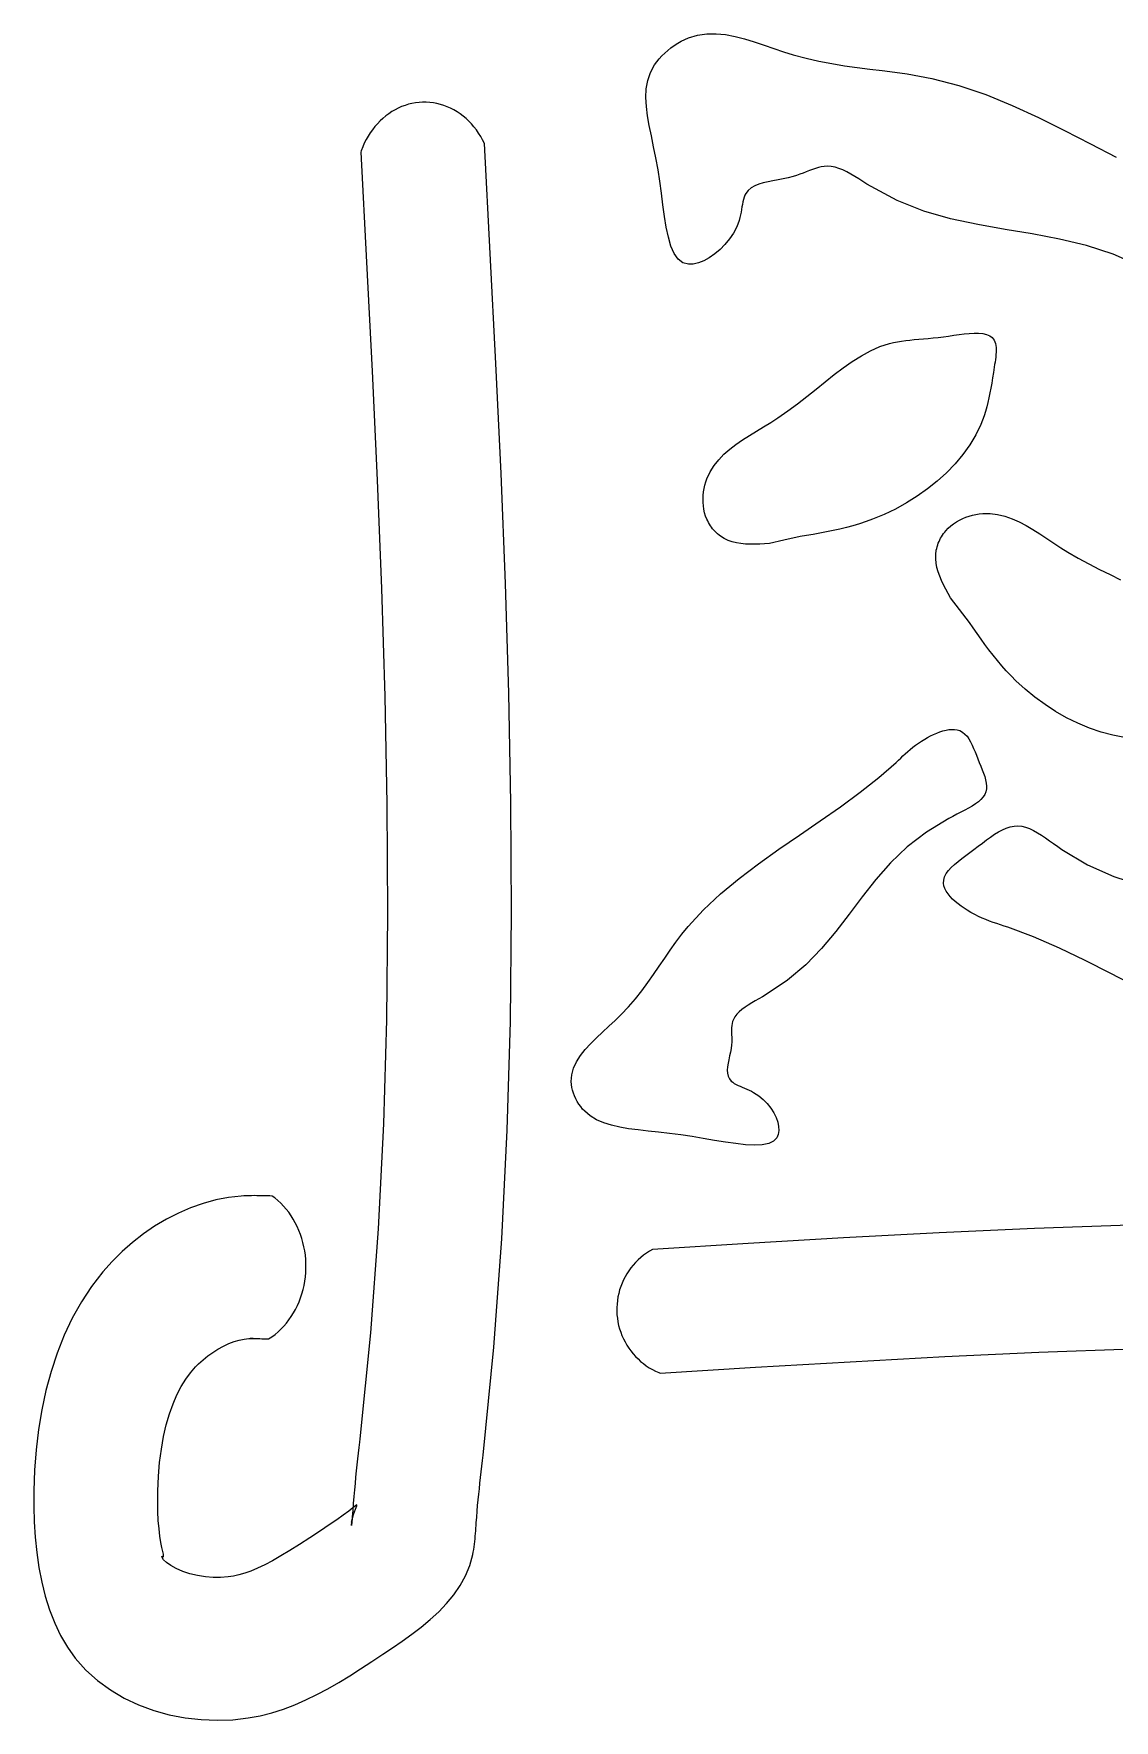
# Model space of a CAD drawing. Extents: x -2.65 to 2.61, y -1.31 to 1.34.
# Drawn here: x -2.645 to -2.21, y -0.468 to 0.213 of the extents above; entities that cross this region are included whole.
import ezdxf

# ---------------------------------------------------------------- set-up
doc = ezdxf.new("R2010")
doc.units = 0
doc.layers.add('2', color=7, linetype='CONTINUOUS')

msp = doc.modelspace()

# ---------------------------------------------------------------- linework, layer by layer
at = {"layer": '2', "color": 7, "linetype": 'CONTINUOUS', "flags": 128}
for points in [[(-2.199671, 0.119138), (-2.210255, 0.123825), (-2.22101, 0.127306), (-2.231893, 0.12991), (-2.242859, 0.131963), (-2.253863, 0.133795), (-2.264861, 0.135731), (-2.275807, 0.1381), (-2.286657, 0.14123), (-2.297367, 0.145449), (-2.307892, 0.151083), (-2.309521, 0.152111), (-2.311145, 0.153157), (-2.312765, 0.154196), (-2.31438, 0.155203), (-2.315992, 0.156153), (-2.3176, 0.157021), (-2.319206, 0.157782), (-2.320809, 0.158412), (-2.322411, 0.158885), (-2.324012, 0.159177), (-2.325612, 0.159262), (-2.326779, 0.159184), (-2.32795, 0.158999), (-2.329128, 0.158723), (-2.330316, 0.158372), (-2.331519, 0.157962), (-2.33274, 0.15751), (-2.333983, 0.157032), (-2.335251, 0.156542), (-2.336548, 0.156059), (-2.337877, 0.155597), (-2.339243, 0.155172), (-2.34125, 0.154652), (-2.343303, 0.154208), (-2.34537, 0.153809), (-2.347416, 0.153422), (-2.349408, 0.153016), (-2.351312, 0.152557), (-2.353094, 0.152014), (-2.35472, 0.151355), (-2.356156, 0.150547), (-2.35737, 0.149559), (-2.358326, 0.148357), (-2.358737, 0.147589), (-2.359072, 0.146753), (-2.359346, 0.145857), (-2.359574, 0.144909), (-2.359769, 0.143916), (-2.359945, 0.142887), (-2.360118, 0.141828), (-2.360301, 0.140747), (-2.360508, 0.139652), (-2.360754, 0.138552), (-2.361052, 0.137452), (-2.362031, 0.134847), (-2.363345, 0.132332), (-2.364942, 0.129943), (-2.366768, 0.127716), (-2.368769, 0.125688), (-2.370894, 0.123895), (-2.373088, 0.122374), (-2.375299, 0.121161), (-2.377473, 0.120292), (-2.379557, 0.119804), (-2.381498, 0.119732), (-2.381498, 0.119732), (-2.383798, 0.120321), (-2.385706, 0.121818), (-2.387274, 0.124114), (-2.388554, 0.127096), (-2.389597, 0.130655), (-2.390455, 0.134679), (-2.391179, 0.139058), (-2.39182, 0.14368), (-2.392431, 0.148435), (-2.393062, 0.153211), (-2.393766, 0.157899), (-2.394621, 0.162646), (-2.395543, 0.167182), (-2.39646, 0.171515), (-2.397302, 0.175657), (-2.397998, 0.179618), (-2.398477, 0.183408), (-2.398667, 0.187037), (-2.398499, 0.190516), (-2.3979, 0.193855), (-2.396801, 0.197064), (-2.395129, 0.200154), (-2.394258, 0.201396), (-2.393286, 0.202611), (-2.392222, 0.203793), (-2.391076, 0.204931), (-2.389857, 0.20602), (-2.388573, 0.207051), (-2.387233, 0.208016), (-2.385847, 0.208907), (-2.384423, 0.209716), (-2.38297, 0.210436), (-2.381498, 0.211059), (-2.377842, 0.212155), (-2.374129, 0.21269), (-2.370365, 0.212737), (-2.366558, 0.212369), (-2.362714, 0.211657), (-2.35884, 0.210675), (-2.354941, 0.209495), (-2.351026, 0.208189), (-2.3471, 0.20683), (-2.34317, 0.205491), (-2.339243, 0.204243), (-2.334054, 0.202821), (-2.328882, 0.201642), (-2.32373, 0.200664), (-2.318597, 0.19984), (-2.313487, 0.199128), (-2.308399, 0.198483), (-2.303336, 0.197859), (-2.298299, 0.197214), (-2.293289, 0.196502), (-2.288308, 0.19568), (-2.283357, 0.194702), (-2.27243, 0.191847), (-2.26164, 0.188163), (-2.250967, 0.18381), (-2.240392, 0.178949), (-2.229896, 0.173742), (-2.219459, 0.168351), (-2.209063, 0.162936)], [(-2.205732, -0.071118), (-2.21044, -0.070229), (-2.215151, -0.068963), (-2.219837, -0.067344), (-2.224467, -0.065398), (-2.229013, -0.06315), (-2.233446, -0.060624), (-2.237737, -0.057848), (-2.241856, -0.054845), (-2.245775, -0.05164), (-2.249464, -0.04826), (-2.25144, -0.04628), (-2.253341, -0.044255), (-2.255172, -0.04219), (-2.256942, -0.040089), (-2.258656, -0.037955), (-2.260322, -0.035794), (-2.261946, -0.033608), (-2.263536, -0.031402), (-2.265099, -0.029181), (-2.266641, -0.026947), (-2.268169, -0.024705), (-2.272254, -0.019463), (-2.272254, -0.019463), (-2.275824, -0.014728), (-2.276813, -0.012989), (-2.277763, -0.011249), (-2.278658, -0.009509), (-2.279478, -0.007769), (-2.280205, -0.006027), (-2.28082, -0.004284), (-2.281305, -0.00254), (-2.28164, -0.000795), (-2.281807, 0.000952), (-2.281788, 0.002701), (-2.281564, 0.004451), (-2.281414, 0.005147), (-2.28123, 0.005841), (-2.281012, 0.006531), (-2.280762, 0.007216), (-2.28048, 0.007894), (-2.280167, 0.008562), (-2.279824, 0.009219), (-2.279452, 0.009864), (-2.279052, 0.010493), (-2.278624, 0.011106), (-2.278171, 0.0117), (-2.277691, 0.012273), (-2.276728, 0.013287), (-2.275687, 0.014222), (-2.274576, 0.015077), (-2.273404, 0.015853), (-2.27218, 0.016549), (-2.270913, 0.017166), (-2.26961, 0.017702), (-2.268281, 0.018159), (-2.266933, 0.018536), (-2.265576, 0.018833), (-2.264218, 0.019049), (-2.262867, 0.019186), (-2.25981, 0.019201), (-2.256826, 0.018833), (-2.253905, 0.018124), (-2.251035, 0.017119), (-2.248204, 0.015861), (-2.245401, 0.014393), (-2.242615, 0.012758), (-2.239834, 0.011001), (-2.237047, 0.009164), (-2.234242, 0.007292), (-2.231408, 0.005426), (-2.228533, 0.003612), (-2.224329, 0.001158), (-2.220058, -0.001142), (-2.215758, -0.003328), (-2.211471, -0.00544), (-2.207235, -0.007518)], [(-2.200807, -0.171738), (-2.211203, -0.166323), (-2.221579, -0.161046), (-2.231952, -0.156068), (-2.242343, -0.151551), (-2.252771, -0.147655), (-2.254238, -0.147166), (-2.255706, -0.146682), (-2.257177, -0.146192), (-2.258651, -0.145687), (-2.260129, -0.145156), (-2.261613, -0.144588), (-2.263101, -0.143974), (-2.264597, -0.143302), (-2.266099, -0.142563), (-2.267609, -0.141745), (-2.269128, -0.14084), (-2.270373, -0.140029), (-2.271605, -0.139159), (-2.272801, -0.138238), (-2.273942, -0.137274), (-2.275008, -0.136274), (-2.275978, -0.135245), (-2.276831, -0.134195), (-2.277547, -0.133132), (-2.278106, -0.132062), (-2.278487, -0.130994), (-2.27867, -0.129935), (-2.278597, -0.128616), (-2.278209, -0.127321), (-2.277542, -0.126047), (-2.276631, -0.124791), (-2.275511, -0.123551), (-2.274219, -0.122325), (-2.272788, -0.12111), (-2.271256, -0.119902), (-2.269657, -0.118701), (-2.268027, -0.117502), (-2.266402, -0.116304), (-2.264657, -0.114992), (-2.262954, -0.113699), (-2.261289, -0.11245), (-2.259656, -0.111267), (-2.258051, -0.110173), (-2.256466, -0.109191), (-2.254898, -0.108344), (-2.253341, -0.107655), (-2.251789, -0.107146), (-2.250238, -0.106841), (-2.248682, -0.106763), (-2.247116, -0.106925), (-2.24554, -0.10731), (-2.243955, -0.10789), (-2.24236, -0.108638), (-2.240757, -0.109526), (-2.239144, -0.110529), (-2.237523, -0.111619), (-2.235894, -0.112768), (-2.234257, -0.11395), (-2.232613, -0.115138), (-2.230962, -0.116304), (-2.220595, -0.122525), (-2.210011, -0.127212), (-2.199256, -0.130694)], [(-2.203597, -0.267768), (-2.241996, -0.269128), (-2.280442, -0.270894), (-2.318923, -0.272964), (-2.357427, -0.275236), (-2.395943, -0.277611), (-2.397194, -0.278329), (-2.398405, -0.279113), (-2.399574, -0.279959), (-2.400697, -0.280864), (-2.401771, -0.281828), (-2.402792, -0.282846), (-2.40376, -0.283916), (-2.40467, -0.285035), (-2.40552, -0.286201), (-2.406308, -0.287409), (-2.407031, -0.288657), (-2.407689, -0.289941), (-2.408278, -0.291258), (-2.408797, -0.292604), (-2.409246, -0.293975), (-2.409622, -0.295368), (-2.409924, -0.296778), (-2.410153, -0.298202), (-2.410306, -0.299637), (-2.410384, -0.301077), (-2.410387, -0.30252), (-2.410314, -0.303961), (-2.410166, -0.305396), (-2.409943, -0.306821), (-2.409646, -0.308232), (-2.409275, -0.309627), (-2.408832, -0.310999), (-2.408318, -0.312347), (-2.407733, -0.313666), (-2.407081, -0.314953), (-2.406362, -0.316203), (-2.405578, -0.317415), (-2.404733, -0.318583), (-2.403827, -0.319706), (-2.402864, -0.32078), (-2.401846, -0.321802), (-2.400775, -0.322769), (-2.399656, -0.323679), (-2.398491, -0.324529), (-2.397282, -0.325317), (-2.396034, -0.326041), (-2.39475, -0.326698), (-2.393433, -0.327287), (-2.392867, -0.327516), (-2.354481, -0.325149), (-2.316237, -0.322891), (-2.278148, -0.320841), (-2.240226, -0.319097), (-2.202485, -0.317756)]]:
    msp.add_lwpolyline(points, dxfattribs=at).dxf.unprotected_set("ltscale", 0)
for points in [[(-2.549304, -0.256094), (-2.550349, -0.256059), (-2.551394, -0.256024), (-2.552439, -0.255993), (-2.553484, -0.255966), (-2.554529, -0.255946), (-2.555575, -0.255932), (-2.55662, -0.255928), (-2.557665, -0.255934), (-2.558711, -0.255953), (-2.559757, -0.255984), (-2.560802, -0.256031), (-2.561848, -0.256094), (-2.566994, -0.256663), (-2.572123, -0.25765), (-2.577212, -0.259038), (-2.58224, -0.260808), (-2.587184, -0.262943), (-2.592022, -0.265425), (-2.596733, -0.268237), (-2.601294, -0.271362), (-2.605683, -0.27478), (-2.609879, -0.278475), (-2.613858, -0.28243), (-2.6176, -0.286626), (-2.622152, -0.292513), (-2.626261, -0.298764), (-2.629939, -0.305348), (-2.633196, -0.312239), (-2.636044, -0.319408), (-2.638494, -0.326827), (-2.640558, -0.334467), (-2.642247, -0.342301), (-2.643572, -0.3503), (-2.644544, -0.358436), (-2.645175, -0.366681), (-2.645475, -0.375006), (-2.645488, -0.381252), (-2.645304, -0.387494), (-2.644907, -0.3937), (-2.644279, -0.399837), (-2.643401, -0.405871), (-2.642255, -0.411771), (-2.640823, -0.417502), (-2.639088, -0.423034), (-2.637031, -0.428331), (-2.634635, -0.433363), (-2.63188, -0.438096), (-2.62875, -0.442496), (-2.624507, -0.447284), (-2.619765, -0.451555), (-2.61459, -0.455312), (-2.609044, -0.458559), (-2.603193, -0.461299), (-2.5971, -0.463537), (-2.590829, -0.465275), (-2.584446, -0.466517), (-2.578013, -0.467267), (-2.571595, -0.467529), (-2.565256, -0.467305), (-2.559061, -0.4666), (-2.554198, -0.465685), (-2.549453, -0.464478), (-2.544809, -0.463001), (-2.540248, -0.461273), (-2.535754, -0.459315), (-2.531309, -0.457148), (-2.526895, -0.454792), (-2.522497, -0.452267), (-2.518096, -0.449594), (-2.513674, -0.446793), (-2.509216, -0.443885), (-2.504703, -0.440889), (-2.500796, -0.438268), (-2.496885, -0.435578), (-2.493021, -0.432801), (-2.489252, -0.429918), (-2.485629, -0.426909), (-2.482199, -0.423755), (-2.479013, -0.420438), (-2.47612, -0.416937), (-2.47357, -0.413234), (-2.471411, -0.409309), (-2.469693, -0.405143), (-2.468465, -0.400717), (-2.468262, -0.39969), (-2.468084, -0.398651), (-2.467927, -0.3976), (-2.467789, -0.39654), (-2.467669, -0.395471), (-2.467562, -0.394395), (-2.467466, -0.393313), (-2.46738, -0.392226), (-2.4673, -0.391136), (-2.467223, -0.390045), (-2.467148, -0.388953), (-2.467071, -0.387861), (-2.466896, -0.385551), (-2.466705, -0.38325), (-2.466499, -0.380956), (-2.46628, -0.378671), (-2.46605, -0.376391), (-2.465811, -0.374117), (-2.465565, -0.371848), (-2.465313, -0.369583), (-2.465057, -0.367321), (-2.464799, -0.365061), (-2.46454, -0.362802), (-2.464284, -0.360544), (-2.459963, -0.317029), (-2.456758, -0.273366), (-2.454568, -0.229568), (-2.45329, -0.185648), (-2.452824, -0.141621), (-2.453068, -0.097498), (-2.45392, -0.053295), (-2.45528, -0.009024), (-2.457046, 0.0353), (-2.459116, 0.079666), (-2.461388, 0.124058), (-2.463763, 0.168464), (-2.464482, 0.169906), (-2.465265, 0.171303), (-2.466111, 0.17265), (-2.467016, 0.173944), (-2.46798, 0.175182), (-2.468998, 0.176361), (-2.470068, 0.177476), (-2.471187, 0.178525), (-2.472353, 0.179505), (-2.473561, 0.180414), (-2.474809, 0.181248), (-2.476093, 0.182006), (-2.47741, 0.182685), (-2.478756, 0.183284), (-2.480127, 0.183801), (-2.48152, 0.184234), (-2.48293, 0.184583), (-2.484355, 0.184846), (-2.485789, 0.185023), (-2.487229, 0.185114), (-2.488672, 0.185117), (-2.490113, 0.185033), (-2.491548, 0.184862), (-2.492973, 0.184605), (-2.494384, 0.184262), (-2.495779, 0.183835), (-2.497151, 0.183324), (-2.498499, 0.182731), (-2.499818, 0.182057), (-2.501105, 0.181305), (-2.502355, 0.180476), (-2.503567, 0.179573), (-2.504735, 0.178598), (-2.505858, 0.177553), (-2.506932, 0.176443), (-2.507954, 0.175269), (-2.508921, 0.174035), (-2.509831, 0.172745), (-2.510681, 0.171401), (-2.511469, 0.170008), (-2.512193, 0.168569), (-2.51285, 0.167089), (-2.513439, 0.16557), (-2.513668, 0.164917), (-2.511302, 0.120662), (-2.509044, 0.07657), (-2.506993, 0.032656), (-2.505249, -0.011064), (-2.503908, -0.054577), (-2.503067, -0.097866), (-2.502823, -0.141988), (-2.503286, -0.184945), (-2.504519, -0.226942), (-2.506637, -0.269276), (-2.509723, -0.311319), (-2.513959, -0.353987), (-2.514116, -0.35531), (-2.51437, -0.357527), (-2.514629, -0.359799), (-2.514893, -0.362128), (-2.515158, -0.364513), (-2.515424, -0.366955), (-2.515687, -0.369456), (-2.515946, -0.372015), (-2.516197, -0.374634), (-2.516439, -0.377311), (-2.516668, -0.380048), (-2.516882, -0.382844), (-2.516984, -0.384294), (-2.517066, -0.385477), (-2.517138, -0.386498), (-2.517201, -0.387355), (-2.517257, -0.388046), (-2.517306, -0.388568), (-2.517344, -0.388917), (-2.517309, -0.388491), (-2.517215, -0.387909), (-2.517317, -0.387584), (-2.516567, -0.384556), (-2.515795, -0.382361), (-2.515277, -0.38109), (-2.515214, -0.380675), (-2.515714, -0.380976), (-2.516806, -0.381842), (-2.518472, -0.38314), (-2.520667, -0.384768), (-2.523333, -0.386657), (-2.526413, -0.388762), (-2.529853, -0.391067), (-2.534163, -0.393926), (-2.538297, -0.396621), (-2.542175, -0.399073), (-2.545801, -0.401265), (-2.54918, -0.403188), (-2.55232, -0.404839), (-2.555228, -0.406222), (-2.55792, -0.407348), (-2.560417, -0.408236), (-2.562752, -0.408909), (-2.564967, -0.409392), (-2.567117, -0.409707), (-2.570168, -0.409938), (-2.573124, -0.40991), (-2.576247, -0.409657), (-2.579415, -0.409164), (-2.582508, -0.408433), (-2.585412, -0.407488), (-2.588018, -0.406373), (-2.590226, -0.405152), (-2.59195, -0.403914), (-2.593124, -0.402773), (-2.593724, -0.401858), (-2.593777, -0.401299), (-2.593218, -0.401541), (-2.593116, -0.401242), (-2.593205, -0.400583), (-2.593452, -0.399481), (-2.593804, -0.397896), (-2.594207, -0.39582), (-2.594609, -0.393275), (-2.594968, -0.390298), (-2.595252, -0.38694), (-2.59544, -0.383256), (-2.595516, -0.379302), (-2.595475, -0.375137), (-2.595218, -0.369079), (-2.594737, -0.363501), (-2.594039, -0.358167), (-2.593134, -0.353112), (-2.592034, -0.348371), (-2.590756, -0.343968), (-2.589317, -0.339922), (-2.587738, -0.336245), (-2.586035, -0.332933), (-2.584222, -0.329972), (-2.582305, -0.327335), (-2.580276, -0.324984), (-2.578995, -0.323751), (-2.577235, -0.32214), (-2.575329, -0.320587), (-2.573305, -0.319129), (-2.571195, -0.317796), (-2.569033, -0.316616), (-2.566856, -0.315609), (-2.564702, -0.314791), (-2.56261, -0.31417), (-2.560618, -0.313749), (-2.558762, -0.313522), (-2.557075, -0.313477), (-2.558184, -0.313598), (-2.55782, -0.313587), (-2.557395, -0.313578), (-2.556909, -0.313574), (-2.556361, -0.313573), (-2.555751, -0.313578), (-2.555079, -0.313588), (-2.554345, -0.313604), (-2.553549, -0.313625), (-2.55269, -0.313651), (-2.55177, -0.313681), (-2.550787, -0.313715), (-2.549475, -0.312836), (-2.548206, -0.31188), (-2.546981, -0.310848), (-2.545805, -0.309744), (-2.54468, -0.308571), (-2.543611, -0.307331), (-2.542599, -0.306028), (-2.541647, -0.304666), (-2.540759, -0.303249), (-2.539937, -0.30178), (-2.539182, -0.300263), (-2.538497, -0.298703), (-2.537884, -0.297104), (-2.537344, -0.295469), (-2.536879, -0.293805), (-2.53649, -0.292114), (-2.536179, -0.290403), (-2.535946, -0.288675), (-2.535791, -0.286936), (-2.535716, -0.285189), (-2.53572, -0.28344), (-2.535803, -0.281694), (-2.535966, -0.279956), (-2.536207, -0.278229), (-2.536526, -0.27652), (-2.536923, -0.274832), (-2.537396, -0.27317), (-2.537943, -0.27154), (-2.538563, -0.269944), (-2.539256, -0.268388), (-2.540018, -0.266876), (-2.540847, -0.265412), (-2.541742, -0.264), (-2.5427, -0.262644), (-2.543717, -0.261348), (-2.544793, -0.260114), (-2.545923, -0.258948), (-2.547104, -0.257851), (-2.548333, -0.256827), (-2.549304, -0.256094)], [(-2.343, 0.008419), (-2.3488, 0.007185), (-2.350794, 0.007024), (-2.352772, 0.006898), (-2.354727, 0.006822), (-2.356652, 0.006814), (-2.358537, 0.006891), (-2.360377, 0.00707), (-2.362162, 0.007368), (-2.363885, 0.007802), (-2.365539, 0.008389), (-2.367116, 0.009145), (-2.368608, 0.010088), (-2.369175, 0.010518), (-2.369726, 0.010978), (-2.370259, 0.011467), (-2.370774, 0.011984), (-2.371269, 0.012526), (-2.371743, 0.013092), (-2.372194, 0.01368), (-2.372621, 0.01429), (-2.373022, 0.014918), (-2.373397, 0.015565), (-2.373743, 0.016227), (-2.37406, 0.016904), (-2.374572, 0.018205), (-2.374979, 0.019544), (-2.375285, 0.020912), (-2.375493, 0.022302), (-2.375607, 0.023705), (-2.37563, 0.025115), (-2.375566, 0.026522), (-2.375418, 0.02792), (-2.37519, 0.029301), (-2.374885, 0.030656), (-2.374507, 0.031979), (-2.37406, 0.033261), (-2.372782, 0.036038), (-2.371187, 0.038586), (-2.369311, 0.040934), (-2.367187, 0.043111), (-2.36485, 0.045144), (-2.362335, 0.047064), (-2.359676, 0.048898), (-2.356908, 0.050676), (-2.354066, 0.052426), (-2.351183, 0.054177), (-2.348295, 0.055957), (-2.345435, 0.057796), (-2.341435, 0.060569), (-2.337545, 0.063468), (-2.333747, 0.066441), (-2.330021, 0.069434), (-2.326347, 0.072395), (-2.322706, 0.075271), (-2.319078, 0.078009), (-2.315444, 0.080557), (-2.311784, 0.082861), (-2.308079, 0.084868), (-2.304309, 0.086527), (-2.300454, 0.087784), (-2.298857, 0.08817), (-2.297238, 0.088492), (-2.295592, 0.08876), (-2.293912, 0.088984), (-2.292193, 0.089177), (-2.290431, 0.089347), (-2.28862, 0.089507), (-2.286755, 0.089666), (-2.28483, 0.089835), (-2.28284, 0.090025), (-2.28078, 0.090246), (-2.278645, 0.09051), (-2.276587, 0.090797), (-2.27449, 0.091103), (-2.272385, 0.0914), (-2.270302, 0.091661), (-2.268274, 0.091857), (-2.266331, 0.091963), (-2.264504, 0.09195), (-2.262824, 0.091791), (-2.261323, 0.091459), (-2.260031, 0.090926), (-2.258979, 0.090164), (-2.258198, 0.089147), (-2.257903, 0.088494), (-2.257685, 0.087768), (-2.257538, 0.086978), (-2.257455, 0.086131), (-2.257428, 0.085235), (-2.25745, 0.084298), (-2.257514, 0.083327), (-2.257612, 0.08233), (-2.257737, 0.081316), (-2.257881, 0.080291), (-2.258037, 0.079264), (-2.258198, 0.078242), (-2.258545, 0.076054), (-2.258887, 0.073925), (-2.259232, 0.071851), (-2.259586, 0.069829), (-2.259957, 0.067855), (-2.260353, 0.065925), (-2.26078, 0.064036), (-2.261247, 0.062183), (-2.26176, 0.060364), (-2.262327, 0.058575), (-2.262955, 0.056811), (-2.263651, 0.05507), (-2.265654, 0.050912), (-2.268071, 0.046879), (-2.270866, 0.042987), (-2.274005, 0.039252), (-2.277452, 0.03569), (-2.281173, 0.032316), (-2.285132, 0.029146), (-2.289294, 0.026195), (-2.293624, 0.02348), (-2.298086, 0.021016), (-2.302646, 0.018819), (-2.307269, 0.016904), (-2.309899, 0.01595), (-2.312538, 0.015083), (-2.315183, 0.014296), (-2.317835, 0.01358), (-2.320493, 0.012928), (-2.323156, 0.012332), (-2.325824, 0.011783), (-2.328495, 0.011274), (-2.331169, 0.010797), (-2.333845, 0.010344), (-2.336522, 0.009907), (-2.343, 0.008419)], [(-2.34588, -0.232584), (-2.34717, -0.233999), (-2.349155, -0.234923), (-2.351754, -0.235419), (-2.35488, -0.235548), (-2.358452, -0.235373), (-2.362385, -0.234956), (-2.366595, -0.234361), (-2.371, -0.23365), (-2.375514, -0.232884), (-2.380055, -0.232128), (-2.384539, -0.231442), (-2.389127, -0.230845), (-2.393545, -0.230345), (-2.397778, -0.229892), (-2.401813, -0.229436), (-2.405635, -0.228926), (-2.409231, -0.22831), (-2.412586, -0.227539), (-2.415687, -0.226561), (-2.418519, -0.225326), (-2.421069, -0.223783), (-2.423323, -0.221881), (-2.424163, -0.220981), (-2.424946, -0.22002), (-2.425668, -0.219005), (-2.426325, -0.217944), (-2.426911, -0.216845), (-2.427424, -0.215717), (-2.427859, -0.214568), (-2.428212, -0.213406), (-2.428478, -0.212238), (-2.428654, -0.211073), (-2.428734, -0.209919), (-2.428526, -0.207164), (-2.427791, -0.20451), (-2.426597, -0.201943), (-2.425011, -0.199449), (-2.423101, -0.197015), (-2.420936, -0.194628), (-2.418584, -0.192274), (-2.416112, -0.189939), (-2.413588, -0.187611), (-2.411081, -0.185274), (-2.408658, -0.182917), (-2.405661, -0.179747), (-2.402892, -0.176527), (-2.40031, -0.173271), (-2.397875, -0.169991), (-2.395549, -0.166697), (-2.393291, -0.163403), (-2.39106, -0.160119), (-2.388819, -0.156859), (-2.386526, -0.153634), (-2.384142, -0.150455), (-2.381627, -0.147336), (-2.375445, -0.140625), (-2.368554, -0.134212), (-2.361096, -0.128045), (-2.353209, -0.12207), (-2.345034, -0.116235), (-2.336711, -0.110486), (-2.32838, -0.10477), (-2.320181, -0.099035), (-2.312254, -0.093226), (-2.30474, -0.087291), (-2.297777, -0.081177), (-2.296851, -0.080303), (-2.295929, -0.079426), (-2.295001, -0.078548), (-2.294058, -0.077673), (-2.29309, -0.0768), (-2.292087, -0.075934), (-2.29104, -0.075076), (-2.289939, -0.074227), (-2.288775, -0.07339), (-2.287537, -0.072568), (-2.286216, -0.071761), (-2.28507, -0.071117), (-2.283876, -0.070497), (-2.282648, -0.069913), (-2.281398, -0.069377), (-2.28014, -0.068901), (-2.278888, -0.068498), (-2.277655, -0.068179), (-2.276454, -0.067957), (-2.2753, -0.067843), (-2.274206, -0.067849), (-2.273185, -0.067988), (-2.272013, -0.068365), (-2.270965, -0.06895), (-2.270028, -0.069719), (-2.269189, -0.070649), (-2.268432, -0.071717), (-2.267745, -0.072899), (-2.267112, -0.074172), (-2.266521, -0.075512), (-2.265956, -0.076896), (-2.265405, -0.0783), (-2.264852, -0.079701), (-2.264235, -0.081212), (-2.263622, -0.082689), (-2.263037, -0.08413), (-2.2625, -0.085532), (-2.262036, -0.086894), (-2.261666, -0.088213), (-2.261413, -0.089488), (-2.2613, -0.090717), (-2.261349, -0.091897), (-2.261582, -0.093026), (-2.262022, -0.094102), (-2.262684, -0.095125), (-2.263551, -0.096099), (-2.264599, -0.097032), (-2.265801, -0.097929), (-2.267135, -0.098798), (-2.268575, -0.099644), (-2.270097, -0.100474), (-2.271675, -0.101295), (-2.273286, -0.102113), (-2.274904, -0.102935), (-2.276505, -0.103767), (-2.285557, -0.109263), (-2.293289, -0.115286), (-2.299984, -0.121726), (-2.305924, -0.12847), (-2.311393, -0.135406), (-2.316672, -0.142424), (-2.322045, -0.149411), (-2.327793, -0.156256), (-2.3342, -0.162847), (-2.341549, -0.169073), (-2.350121, -0.174821), (-2.35159, -0.175673), (-2.353072, -0.176516), (-2.354547, -0.177358), (-2.355992, -0.178205), (-2.357384, -0.179063), (-2.3587, -0.17994), (-2.359919, -0.180841), (-2.361017, -0.181774), (-2.361973, -0.182744), (-2.362764, -0.183759), (-2.363367, -0.184824), (-2.36368, -0.185636), (-2.363897, -0.186477), (-2.364034, -0.187345), (-2.364107, -0.18824), (-2.364131, -0.189158), (-2.364122, -0.190099), (-2.364096, -0.191062), (-2.364069, -0.192044), (-2.364057, -0.193045), (-2.364075, -0.194063), (-2.364139, -0.195095), (-2.364327, -0.196587), (-2.364599, -0.198092), (-2.364917, -0.199594), (-2.365238, -0.20108), (-2.365524, -0.202533), (-2.365734, -0.20394), (-2.365828, -0.205284), (-2.365764, -0.206552), (-2.365504, -0.207728), (-2.365006, -0.208797), (-2.36423, -0.209745), (-2.363668, -0.210214), (-2.363021, -0.210649), (-2.362298, -0.211058), (-2.361513, -0.211448), (-2.360676, -0.211827), (-2.3598, -0.212202), (-2.358896, -0.212582), (-2.357975, -0.212975), (-2.35705, -0.213387), (-2.356133, -0.213827), (-2.355233, -0.214302), (-2.353192, -0.215614), (-2.351342, -0.21713), (-2.349699, -0.218807), (-2.348279, -0.2206), (-2.347098, -0.222462), (-2.34617, -0.22435), (-2.345511, -0.226217), (-2.345137, -0.22802), (-2.345064, -0.229711), (-2.345306, -0.231248), (-2.34588, -0.232584)]]:
    msp.add_lwpolyline(points, close=True, dxfattribs=at).dxf.unprotected_set("ltscale", 0)

doc.saveas('drawing.dxf')
